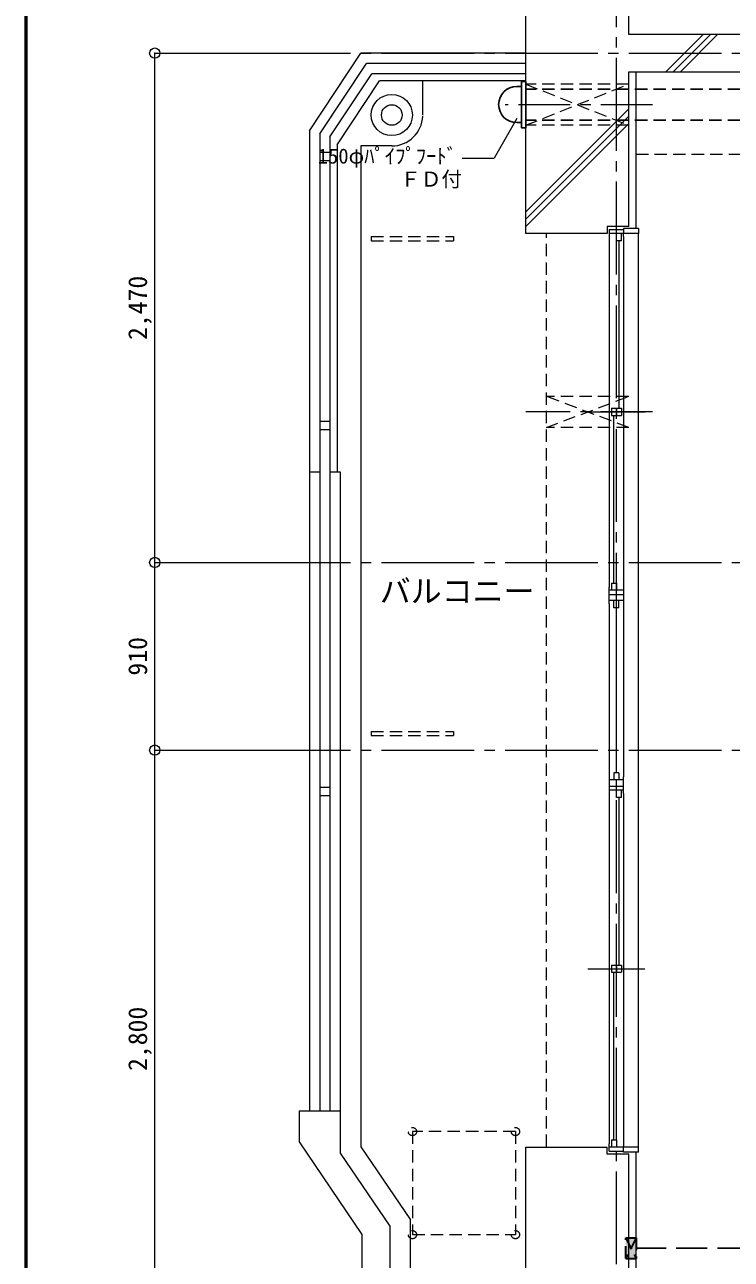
# Model space of a CAD drawing. Units: millimetres at full size, sheet at 1:50. Extents: x -9674 to 9699, y -6794 to 6791.
# Drawn here: x -9674 to -6245, y -2262 to 3726 of the extents above; entities that cross this region are included whole.
import ezdxf
from ezdxf.enums import TextEntityAlignment as Align

# ---------------------------------------------------------------- set-up
doc = ezdxf.new("R2010")
doc.units = ezdxf.units.MM
doc.header["$LTSCALE"] = 50
doc.header["$PDMODE"] = 32
doc.header["$PDSIZE"] = 50
for name, pattern in [('CHAIN1', [8, 5, -1, 1, -1]), ('CHAIN2', [12, 9, -1, 1, -1]), ('DASHED1', [1.8, 1.2, -0.6]), ('DASHED3', [4, 3, -1])]:
    doc.linetypes.add(name, pattern=pattern)
for name, color, linetype, lineweight in [('0-0_図面枠', 7, 'Continuous', 9), ('1-0_芯', 134, 'CHAIN2', 9), ('1-1_躯体', 134, 'Continuous', 9), ('1-3_建具', 134, 'Continuous', 9), ('1-6_ﾊﾞﾙｺﾆｰ・階段', 134, 'Continuous', 9), ('1-7_その他', 134, 'DASHED1', 9), ('1-8_ハッチ', 134, 'Continuous', 9), ('1-B_寸法', 134, 'Continuous', 9), ('1-C_梁', 134, 'DASHED1', 9), ('2-2', 5, 'DASHED3', 25), ('2-7_その他', 2, 'Continuous', 25), ('2-C', 2, 'DASHED1', 25)]:
    doc.layers.add(name, color=color, linetype=linetype, lineweight=lineweight)
doc.layers.add('1-A_文字', color=134, linetype='Continuous')
doc.styles.add('ＭＳ ゴシック', font='')
doc.styles.get('ＭＳ ゴシック').set_extended_font_data('MS Gothic')

msp = doc.modelspace()

# ---------------------------------------------------------------- linework, layer by layer
at = {"layer": '0-0_図面枠'}
for p, q in [((-9673.92, 6791.43), (-9673.92, -6793.93)), ((-9672.16, 6789.66), (-9672.16, -6792.16)), ((-9670.4, 6787.9), (-9670.4, -6790.4)), ((-9668.64, -6788.64), (-9668.64, 6786.14)), ((-9666.87, 6784.38), (-9666.87, -6786.88)), ((-9665.11, 6782.61), (-9665.11, -6785.11)), ((-9663.35, 6780.85), (-9663.35, -6783.35))]:
    msp.add_line(p, q, dxfattribs=at)
at = {"layer": '1-0_芯'}
for p, q in [((-6802.5, -3485.53), (-6802.5, 4587.68)), ((-8542.5, 3587.68), (8067.5, 3587.68)), ((-8542.5, 1117.68), (8067.5, 1117.68)), ((-8542.5, 207.68), (2697.5, 207.68))]:
    msp.add_line(p, q, dxfattribs=at)
at = {"layer": '1-1_躯体'}
for p, q in [((-7242.5, 2712.68), (-7242.5, 4427.68)), ((-6742.5, 3677.68), (-6742.5, 4427.68)), ((5857.5, 3677.68), (-6742.5, 3677.68)), ((-6742.5, 2747.68), (-6742.5, 3497.68)), ((-6742.5, 3497.68), (5857.5, 3497.68)), ((-6847.5, 2712.68), (-7242.5, 2712.68)), ((-6847.5, 2747.68), (-6847.5, 2712.68)), ((-6742.5, 2747.68), (-6847.5, 2747.68)), ((-7242.5, -3432.32), (-7242.5, -1717.32)), ((-7242.5, -1717.32), (-6847.5, -1717.32)), ((-6847.5, -1752.32), (-6847.5, -1717.32)), ((-6742.5, -1752.32), (-6847.5, -1752.32)), ((-6742.5, -2502.32), (-6742.5, -1752.32))]:
    msp.add_line(p, q, dxfattribs=at)
at = {"layer": '1-3_建具'}
for p, q in [((-6837.5, 2732.68), (-6837.5, 2697.68)), ((-6837.5, 2732.68), (-6767.5, 2732.68)), ((-6767.5, 2712.68), (-6837.5, 2712.68)), ((-6837.5, 2697.68), (-6837.5, 997.68)), ((-6802.5, 2677.68), (-6802.5, 2712.68)), ((-6778.5, 2677.68), (-6778.5, 2712.68)), ((-6767.5, 2737.68), (-6767.5, 2712.68)), ((-6695.5, 2737.68), (-6767.5, 2737.68)), ((-6767.5, 2697.68), (-6767.5, 2712.68)), ((-6767.5, 2697.68), (-6767.5, 997.68)), ((-6695.5, -1717.32), (-6695.5, 2712.68)), ((-6778.5, 2677.68), (-6802.5, 2677.68)), ((-6790.5, 2677.68), (-6790.5, 1865.18)), ((-6826.5, 1865.18), (-6778.5, 1865.18)), ((-6802.5, 1865.18), (-6802.5, 1830.18)), ((-6778.5, 1865.18), (-6778.5, 1830.18)), ((-6940.98, 1847.68), (-6664.02, 1847.68)), ((-6814.5, 1017.68), (-6814.5, 1830.18)), ((-6837.5, 917.68), (-6837.5, 997.68)), ((-6767.5, 982.68), (-6837.5, 982.68)), ((-6837.5, 962.68), (-6767.5, 962.68)), ((-6826.5, 1017.68), (-6802.5, 1017.68)), ((-6826.5, 1017.68), (-6826.5, 982.68)), ((-6802.5, 1017.68), (-6802.5, 982.68)), ((-6767.5, 997.68), (-6767.5, 917.68)), ((-6767.5, 932.68), (-6837.5, 932.68)), ((-6837.5, 917.68), (-6837.5, 77.68)), ((-6814.5, 897.68), (-6814.5, 932.68)), ((-6790.5, 897.68), (-6790.5, 932.68)), ((-6767.5, 917.68), (-6767.5, 77.68)), ((-6790.5, 897.68), (-6814.5, 897.68)), ((-6802.5, 97.68), (-6802.5, 897.68)), ((-6837.5, 77.68), (-6837.5, -2.32)), ((-6767.5, 62.68), (-6837.5, 62.68)), ((-6790.5, 97.68), (-6814.5, 97.68)), ((-6814.5, 97.68), (-6814.5, 62.68)), ((-6790.5, 97.68), (-6790.5, 62.68)), ((-6767.5, -2.32), (-6767.5, 77.68)), ((-6837.5, 32.68), (-6767.5, 32.68)), ((-6767.5, 12.68), (-6837.5, 12.68)), ((-6802.5, -22.32), (-6802.5, 12.68)), ((-6778.5, -22.32), (-6778.5, 12.68)), ((-6837.5, -2.32), (-6837.5, -1702.32)), ((-6778.5, -22.32), (-6802.5, -22.32)), ((-6790.5, -22.32), (-6790.5, -834.82)), ((-6767.5, -2.32), (-6767.5, -1702.32)), ((-6826.5, -834.82), (-6778.5, -834.82)), ((-6802.5, -834.82), (-6802.5, -869.82)), ((-6778.5, -834.82), (-6778.5, -869.82)), ((-6940.98, -852.32), (-6664.02, -852.32)), ((-6814.5, -1682.32), (-6814.5, -869.82)), ((-6837.5, -1737.32), (-6837.5, -1702.32)), ((-6767.5, -1717.32), (-6837.5, -1717.32)), ((-6826.5, -1682.32), (-6802.5, -1682.32)), ((-6826.5, -1682.32), (-6826.5, -1717.32)), ((-6802.5, -1682.32), (-6802.5, -1717.32)), ((-6767.5, -1702.32), (-6767.5, -1717.32)), ((-6767.5, -1742.32), (-6767.5, -1717.32)), ((-6837.5, -1737.32), (-6767.5, -1737.32)), ((-6695.5, -1742.32), (-6767.5, -1742.32))]:
    msp.add_line(p, q, dxfattribs=at)
for points in [[(-6695.5, 2737.68), (-6695.5, 2712.68), (-6767.5, 2712.68)], [(-6826.5, 1865.18), (-6826.5, 1830.18), (-6778.5, 1830.18)], [(-6826.5, -834.82), (-6826.5, -869.82), (-6778.5, -869.82)], [(-6695.5, -1742.32), (-6695.5, -1717.32), (-6767.5, -1717.32)]]:
    msp.add_lwpolyline(points, dxfattribs=at)
at = {"layer": '1-6_ﾊﾞﾙｺﾆｰ・階段'}
for p, q in [((-8292.5, 3211.68), (-8042.5, 3587.68)), ((-8242.5, 3196.58), (-8015.7, 3537.68)), ((-7242.5, 3587.68), (-8042.5, 3587.68)), ((-7242.5, 3537.68), (-8015.7, 3537.68)), ((-8192.5, 3181.47), (-7988.9, 3487.68)), ((-7242.5, 3487.68), (-7988.9, 3487.68)), ((-8157.5, 3143.81), (-7952.13, 3452.68)), ((-7242.5, 3452.68), (-7952.13, 3452.68)), ((-7742.5, 3287.68), (-7742.5, 3452.68)), ((-8292.5, 3211.68), (-8292.5, -1542.32)), ((-8242.5, 3196.58), (-8242.5, -1542.32)), ((-8192.5, 3181.47), (-8192.5, -1542.32)), ((-8157.5, 3143.81), (-8157.5, 1557.68)), ((-8242.5, 3107.68), (-8192.5, 3107.68)), ((-8242.5, 3067.68), (-8192.5, 3067.68)), ((-8242.5, 1802.68), (-8192.5, 1802.68)), ((-8242.5, 1762.68), (-8192.5, 1762.68)), ((-8292.5, 1557.68), (-8242.5, 1557.68)), ((-8192.5, 1557.68), (-8142.5, 1557.68)), ((-8142.5, 1557.68), (-8142.5, -1746.78)), ((-8242.5, 27.68), (-8192.5, 27.68)), ((-8242.5, -12.32), (-8192.5, -12.32)), ((-8342.5, -1542.32), (-8142.5, -1542.32)), ((-8042.5, -1716.08), (-7802.5, -2070.18)), ((-8142.5, -1746.78), (-7902.5, -2100.88)), ((-7802.5, -2572.32), (-7802.5, -2070.18)), ((-8037.5, -2142.32), (-8037.5, -3042.32)), ((-7902.5, -2100.88), (-7902.5, -3083.75))]:
    msp.add_line(p, q, dxfattribs=at)
for points in [[(-7892.5, 3137.68), (-8042.5, 3137.68), (-8042.5, -1716.08)], [(-8342.5, -1542.32), (-8342.5, -1692.32), (-8037.5, -2142.32)]]:
    msp.add_lwpolyline(points, dxfattribs=at)
for radius in [100, 50]:
    msp.add_circle((-7892.5, 3287.68), radius, dxfattribs=at)
msp.add_arc((-7892.5, 3287.68), 150, 270, 357.77329, dxfattribs=at)
at = {"layer": '1-7_その他'}
for p, q in [((-6742.5, 3437.68), (-7242.5, 3437.68)), ((-7242.5, 3237.68), (-6742.5, 3437.68)), ((-7242.5, 3437.68), (-6742.5, 3237.68)), ((-6742.5, 3237.68), (-7242.5, 3237.68)), ((-7992.5, 2697.68), (-7992.5, 2677.68)), ((-7992.5, 2677.68), (-7592.5, 2677.68)), ((-6742.5, 1922.68), (-7142.5, 1922.68)), ((-6742.5, 1772.68), (-7142.5, 1922.68)), ((-7142.5, 1772.68), (-6742.5, 1922.68)), ((-6742.5, 1772.68), (-7142.5, 1772.68)), ((-7992.5, 297.68), (-7992.5, 277.68)), ((-7992.5, 277.68), (-7592.5, 277.68)), ((-7792.5, -1642.32), (-7792.5, -2142.32)), ((-7292.5, -1642.32), (-7792.5, -1642.32)), ((-7292.5, -1642.32), (-7292.5, -2142.32)), ((-7792.5, -2142.32), (-7292.5, -2142.32))]:
    msp.add_line(p, q, dxfattribs=at)
at = {"layer": '1-7_その他', "linetype": 'CHAIN1'}
for p, q in [((-6627.5, 3337.68), (-7342.5, 3337.68)), ((-6627.5, 1847.68), (-7242.5, 1847.68))]:
    msp.add_line(p, q, dxfattribs=at)
at = {"layer": '1-7_その他'}
for points in [[(-7992.5, 2697.68), (-7592.5, 2697.68), (-7592.5, 2677.68)], [(-7992.5, 297.68), (-7592.5, 297.68), (-7592.5, 277.68)]]:
    msp.add_lwpolyline(points, dxfattribs=at)
for centre in [(-7792.5, -1642.32), (-7292.5, -1642.32), (-7792.5, -2142.32), (-7292.5, -2142.32)]:
    msp.add_circle(centre, 20, dxfattribs=at)
at = {"layer": '1-8_ハッチ'}
for p, q in [((-6562.17, 3497.68), (-6382.17, 3677.68)), ((-6526.81, 3497.68), (-6346.81, 3677.68)), ((-6491.46, 3497.68), (-6311.46, 3677.68)), ((-6707.5, 2737.68), (-6707.5, 3497.68)), ((-7242.5, 2817.35), (-6742.5, 3317.35)), ((-7242.5, 2781.99), (-6742.5, 3281.99)), ((-7242.5, 2746.64), (-6742.5, 3246.64)), ((-6707.5, -2502.32), (-6707.5, -1742.32))]:
    msp.add_line(p, q, dxfattribs=at)
at = {"layer": '1-B_寸法'}
for p, q in [((-9042.5, 1117.68), (-9042.5, 3587.68)), ((-9042.5, 3587.68), (-8542.5, 3587.68)), ((-9042.5, 207.68), (-9042.5, 1117.68)), ((-9042.5, 1117.68), (-8542.5, 1117.68)), ((-9042.5, -2592.32), (-9042.5, 207.68)), ((-9042.5, 207.68), (-8542.5, 207.68))]:
    msp.add_line(p, q, dxfattribs=at)
for p in [(-9042.5, 3587.68), (-9042.5, 1117.68), (-9042.5, 207.68)]:
    msp.add_point(p, dxfattribs=at)
at = {"layer": '1-C_梁'}
for p, q in [((-6707.5, 3097.68), (-4442.5, 3097.68)), ((-7142.5, -1717.32), (-7142.5, 2712.68))]:
    msp.add_line(p, q, dxfattribs=at)
at = {"layer": '2-2', "color": 4, "linetype": 'DASHED1', "lineweight": 35}
for p, q in [((-6707.5, -2158.19), (-6757.5, -2258.19)), ((-6757.5, -2158.19), (-6707.5, -2258.19)), ((-6757.5, -2258.19), (-6757.5, -2158.19)), ((-6757.5, -2158.19), (-6707.5, -2158.19)), ((-6707.5, -2158.19), (-6707.5, -2258.19)), ((-6757.5, -2258.19), (-6707.5, -2258.19))]:
    msp.add_line(p, q, dxfattribs=at)
at = {"layer": '2-2'}
msp.add_line((-4561.96, -2208.19), (-6707.5, -2208.19), dxfattribs=at)
at = {"layer": '2-2', "color": 150}
msp.add_solid([(-6757.5, -2158.19), (-6757.5, -2258.19), (-6707.5, -2158.19), (-6707.5, -2258.19)], dxfattribs=at)
at = {"layer": '2-7_その他'}
for p, q in [((-7286.5, 3425.57), (-7262.5, 3425.57)), ((-7262.5, 3450.44), (-7242.5, 3450.44)), ((-7262.5, 3225.44), (-7262.5, 3450.44)), ((-7262.5, 3237.94), (-7262.5, 3437.94)), ((-7242.5, 3225.44), (-7242.5, 3450.44)), ((-7286.5, 3250.57), (-7262.5, 3250.57)), ((-7262.5, 3225.44), (-7242.5, 3225.44))]:
    msp.add_line(p, q, dxfattribs=at)
at = {"layer": '2-7_その他', "color": 7, "lineweight": 9}
for p in [(-7285.8, 3270.86), (-7551.12, 3079.08)]:
    msp.add_line(p, (-7396.52, 3079.08), dxfattribs=at)
at = {"layer": '2-7_その他'}
msp.add_arc((-7286.5, 3338.07), 87.5, 90, 270, dxfattribs=at)
at = {"layer": '2-C'}
for p, q in [((-3142.5, 3413.07), (-7242.5, 3413.07)), ((-3142.5, 3263.07), (-7242.5, 3263.07))]:
    msp.add_line(p, q, dxfattribs=at)

# ---------------------------------------------------------------- texts
at = {"layer": '1-A_文字', "style": 'ＭＳ ゴシック'}
msp.add_text('バルコニー', height=110, dxfattribs=at).set_placement((-7950.69, 890.59), align=Align.BOTTOM_LEFT)
at = {"layer": '1-B_寸法', "style": 'ＭＳ ゴシック'}
for s, p in [('2,470', (-9052.5, 2196.43)), ('910', (-9052.5, 568.93)), ('2,800', (-9052.5, -1348.57))]:
    msp.add_text(s, height=91.64, rotation=90, dxfattribs=at).set_placement(p, align=Align.BOTTOM_LEFT)
at = {"layer": '2-7_その他', "color": 7, "style": 'ＭＳ ゴシック'}
for s, p in [('150φﾊﾟｲﾌﾟﾌｰﾄﾞ', (-8251.75, 3030.14)), ('ＦＤ付', (-7851.75, 2918.14))]:
    msp.add_text(s, height=73.31, dxfattribs=at).set_placement(p, align=Align.BOTTOM_LEFT)

doc.saveas('drawing.dxf')
